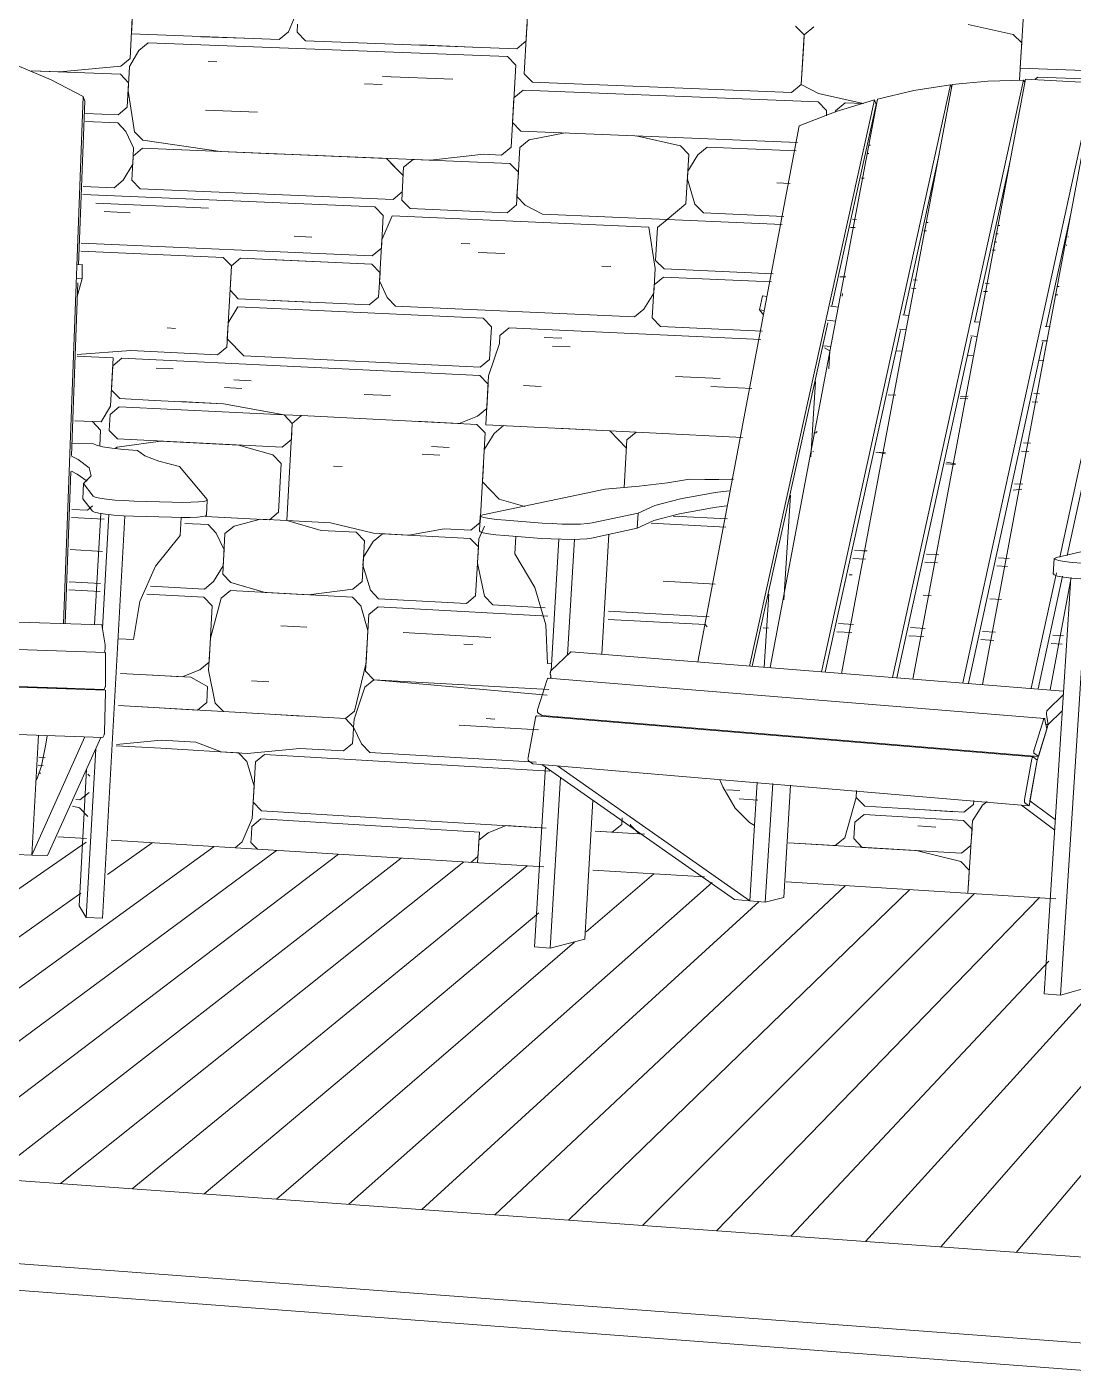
# Model space of a CAD drawing. Header units: inches. Extents: x 205 to 211, y -138 to -29.
# Drawn here: x 205.9825 to 206.0605, y -29.4632 to -29.3628 of the extents above; entities that cross this region are included whole.
import ezdxf

# ---------------------------------------------------------------- set-up
doc = ezdxf.new("R2010")
doc.units = ezdxf.units.IN
doc.header["$MEASUREMENT"] = 0
for name, color, linetype, lineweight in [('A-FLOR', 192, 'Continuous', 13), ('A-FLOR-PATT', 8, 'Continuous', 13), ('A-WALL-PATT', 111, 'Continuous', 13), ('I-FURN', 30, 'Continuous', 9), ('L-SITE-WALL', 31, 'Continuous', 13), ('S-FNDN', 32, 'Continuous', 13)]:
    doc.layers.add(name, color=color, linetype=linetype, lineweight=lineweight)

# ---------------------------------------------------------------- blocks, each defined once
blk = doc.blocks.new('FP_13-Looking North')
at = {"layer": 'A-WALL-PATT', "lineweight": 9}
for p, q in [((205.99054, -29.35791), (205.99024, -29.36336)), ((206.05686, -29.36031), (206.05651, -29.3659)), ((205.9903, -29.36215), (205.99014, -29.36518)), ((206.00271, -29.3614), (206.00195, -29.3632)), ((206.01978, -29.36204), (206.01971, -29.36326)), ((206.00127, -29.36378), (206.00195, -29.3632)), ((206.00264, -29.36262), (206.0026, -29.36322)), ((206.0026, -29.36322), (206.00322, -29.36386)), ((206.01971, -29.36326), (206.01953, -29.36632)), ((206.01968, -29.36387), (206.01971, -29.36326)), ((206.01971, -29.36326), (206.01975, -29.36265)), ((206.03977, -29.36278), (206.04041, -29.36342)), ((206.04112, -29.36283), (206.04041, -29.36342)), ((206.05263, -29.36264), (206.05599, -29.36339)), ((205.99024, -29.36336), (206.00127, -29.36378)), ((205.99149, -29.36402), (205.99081, -29.3646)), ((206.01828, -29.36505), (205.99149, -29.36402)), ((205.99541, -29.36356), (205.99866, -29.36368)), ((206.00322, -29.36386), (206.01898, -29.36446)), ((206.01173, -29.36418), (206.01568, -29.36434)), ((206.01968, -29.36387), (206.01898, -29.36446)), ((206.04041, -29.36342), (206.04018, -29.36713)), ((206.04018, -29.36713), (206.04037, -29.36404)), ((206.04041, -29.36342), (206.04037, -29.36404)), ((206.05599, -29.36339), (206.05663, -29.36403)), ((206.05659, -29.36466), (206.05663, -29.36403)), ((205.99014, -29.36518), (205.98946, -29.36576)), ((205.99081, -29.3646), (205.9901, -29.36578)), ((206.01828, -29.36505), (206.01891, -29.36569)), ((206.05659, -29.36466), (206.05645, -29.3668)), ((205.98277, -29.3661), (205.98491, -29.36618)), ((205.98942, -29.36636), (205.98277, -29.3661)), ((205.98491, -29.36618), (205.98946, -29.36576)), ((205.98942, -29.36636), (205.99003, -29.36699)), ((205.9901, -29.36578), (205.99, -29.3676)), ((205.99596, -29.3654), (205.99661, -29.36543)), ((206.01891, -29.36569), (206.01855, -29.3718)), ((206.01953, -29.36632), (206.02016, -29.36696)), ((206.05651, -29.3659), (206.06812, -29.36634)), ((205.98993, -29.36881), (205.99003, -29.36699)), ((206.00762, -29.36708), (206.00893, -29.36713)), ((206.00897, -29.36652), (206.01422, -29.36673)), ((206.02016, -29.36696), (206.03947, -29.36772)), ((206.03947, -29.36772), (206.04018, -29.36713)), ((206.04018, -29.36713), (206.04148, -29.3678)), ((206.05783, -29.36657), (206.05763, -29.36674)), ((206.084, -29.36758), (206.05783, -29.36657)), ((205.99, -29.3676), (205.99048, -29.37065)), ((206.01876, -29.36813), (206.01865, -29.36997)), ((206.01946, -29.36755), (206.01876, -29.36813)), ((206.01946, -29.36755), (206.04145, -29.36841)), ((206.04148, -29.3678), (206.04481, -29.36855)), ((205.98683, -29.36929), (205.98925, -29.36939)), ((205.98993, -29.36881), (205.98925, -29.36939)), ((205.99576, -29.36904), (205.99965, -29.3692)), ((206.04145, -29.36841), (206.04208, -29.36906)), ((206.04208, -29.36906), (206.04206, -29.36946)), ((206.04275, -29.36909), (206.04346, -29.36849)), ((206.04275, -29.36909), (206.04275, -29.36919)), ((206.04346, -29.36849), (206.04482, -29.36855)), ((205.98922, -29.36999), (205.98681, -29.36989)), ((205.98922, -29.36999), (205.98983, -29.37062)), ((206.01865, -29.36997), (206.01928, -29.37061)), ((205.99041, -29.37186), (205.98983, -29.37062)), ((205.99048, -29.37065), (205.99109, -29.37128)), ((205.99109, -29.37128), (205.99688, -29.37213)), ((206.01921, -29.37183), (206.0199, -29.37124)), ((206.03992, -29.37144), (206.01928, -29.37061)), ((206.0199, -29.37124), (206.02258, -29.37074)), ((206.02789, -29.37096), (206.03118, -29.37171)), ((205.99034, -29.37307), (205.99041, -29.37186)), ((205.99038, -29.37246), (205.99106, -29.37188)), ((205.99106, -29.37188), (206.00927, -29.37264)), ((205.99688, -29.37213), (206.01255, -29.37278)), ((205.99688, -29.37213), (206.00143, -29.37231)), ((206.01255, -29.37278), (206.01653, -29.37233)), ((206.01653, -29.37233), (206.01785, -29.37239)), ((206.01785, -29.37239), (206.01855, -29.3718)), ((206.01921, -29.37183), (206.01895, -29.37611)), ((206.03118, -29.37171), (206.03181, -29.37235)), ((206.03159, -29.37603), (206.03181, -29.37235)), ((206.03248, -29.37237), (206.03174, -29.37358)), ((206.03248, -29.37237), (206.03318, -29.37179)), ((206.03318, -29.37179), (206.0398, -29.37206)), ((206.04508, -29.37227), (206.04522, -29.37228)), ((206.04521, -29.37166), (206.04534, -29.37166)), ((205.98963, -29.37425), (205.99034, -29.37307)), ((205.99028, -29.37427), (205.99038, -29.37246)), ((206.00927, -29.37264), (206.01051, -29.37391)), ((206.00927, -29.37264), (206.00989, -29.37328)), ((206.0104, -29.37574), (206.01054, -29.3733)), ((206.01054, -29.3733), (206.01124, -29.37272)), ((206.01124, -29.37272), (206.01847, -29.37302)), ((206.01847, -29.37302), (206.0191, -29.37366)), ((205.98963, -29.37425), (205.98895, -29.37482)), ((205.99028, -29.37427), (205.99089, -29.37491)), ((206.0191, -29.37366), (206.01899, -29.37549)), ((206.03174, -29.37358), (206.0317, -29.37419)), ((206.0317, -29.37419), (206.03226, -29.37606)), ((206.04468, -29.37411), (206.04488, -29.37412)), ((205.98662, -29.37533), (206.0084, -29.37626)), ((205.98664, -29.37472), (205.98895, -29.37482)), ((205.99089, -29.37491), (206.00975, -29.37571)), ((206.00975, -29.37571), (206.01044, -29.37513)), ((206.03838, -29.37447), (206.03935, -29.37451)), ((205.9876, -29.37597), (205.99599, -29.37634)), ((206.0084, -29.37626), (206.00902, -29.3769)), ((206.0104, -29.37574), (206.01102, -29.37638)), ((206.01102, -29.37638), (206.01826, -29.37669)), ((206.01895, -29.37611), (206.01826, -29.37669)), ((206.01899, -29.37549), (206.01961, -29.37613)), ((206.01961, -29.37613), (206.0209, -29.3768)), ((206.03159, -29.37603), (206.03018, -29.3772)), ((206.03226, -29.37606), (206.03289, -29.3767)), ((205.98821, -29.3766), (205.99014, -29.37669)), ((206.00902, -29.3769), (206.00888, -29.37933)), ((206.00968, -29.37693), (206.00892, -29.37872)), ((206.00968, -29.37693), (206.02882, -29.37776)), ((206.0209, -29.3768), (206.03018, -29.3772)), ((206.02948, -29.37779), (206.03018, -29.3772)), ((206.03018, -29.3772), (206.03877, -29.37757)), ((206.03289, -29.3767), (206.03889, -29.37696)), ((206.04401, -29.37718), (206.04431, -29.37719)), ((206.04948, -29.37741), (206.04964, -29.37742)), ((206.02882, -29.37776), (206.0293, -29.38085)), ((206.02948, -29.37779), (206.02933, -29.38024)), ((206.04387, -29.37779), (206.0442, -29.3778)), ((206.04934, -29.37803), (206.04953, -29.37803)), ((206.0547, -29.37826), (206.05488, -29.37826)), ((206.05484, -29.37764), (206.05499, -29.37765)), ((206.00819, -29.37991), (205.98649, -29.37895)), ((206.00239, -29.37844), (206.00369, -29.3785)), ((206.00888, -29.37933), (206.00819, -29.37991)), ((206.00892, -29.37872), (206.00874, -29.38176)), ((206.01482, -29.37898), (206.01548, -29.37901)), ((206.05457, -29.37887), (206.05476, -29.37888)), ((206.05993, -29.3791), (206.06, -29.37911)), ((206.06006, -29.37849), (206.06011, -29.37849)), ((205.98647, -29.37955), (205.99709, -29.38002)), ((205.99709, -29.38002), (205.9977, -29.38066)), ((205.9977, -29.38066), (205.99838, -29.38008)), ((205.99838, -29.38008), (206.00816, -29.38052)), ((206.00098, -29.3802), (206.00489, -29.38037)), ((206.0161, -29.37965), (206.01808, -29.37974)), ((206.02933, -29.38024), (206.02996, -29.38088)), ((206.05444, -29.37949), (206.05465, -29.37949)), ((205.9977, -29.38066), (205.99736, -29.38671)), ((205.9976, -29.38247), (205.9977, -29.38066)), ((206.00816, -29.38052), (206.00878, -29.38116)), ((206.00878, -29.38116), (206.00867, -29.38298)), ((206.02531, -29.38067), (206.02598, -29.3807)), ((206.0293, -29.38085), (206.02919, -29.38269)), ((206.02996, -29.38088), (206.03809, -29.38124)), ((206.00874, -29.38176), (206.00932, -29.38301)), ((206.02922, -29.38207), (206.02907, -29.38452)), ((206.02922, -29.38207), (206.02992, -29.38149)), ((206.03798, -29.38185), (206.02992, -29.38149)), ((206.04307, -29.38146), (206.04351, -29.38148)), ((206.04841, -29.38232), (206.04873, -29.38233)), ((206.04884, -29.38172), (206.04854, -29.3817)), ((206.05419, -29.38196), (206.05391, -29.38194)), ((206.05943, -29.38219), (206.05926, -29.38218)), ((205.99821, -29.38311), (205.9976, -29.38247)), ((206.00798, -29.38356), (205.99821, -29.38311)), ((206.00081, -29.38323), (206.00406, -29.38338)), ((206.00867, -29.38298), (206.00798, -29.38356)), ((206.00932, -29.38301), (206.00994, -29.38365)), ((206.02919, -29.38269), (206.02845, -29.38388)), ((206.04326, -29.38271), (206.04325, -29.38291)), ((206.05377, -29.38256), (206.05408, -29.38257)), ((206.05913, -29.3828), (206.05932, -29.38281)), ((205.99746, -29.38489), (205.99818, -29.38371)), ((205.99818, -29.38371), (206.01647, -29.38456)), ((206.00994, -29.38365), (206.02775, -29.38446)), ((206.02845, -29.38388), (206.02775, -29.38446)), ((205.9929, -29.38528), (205.99354, -29.38531)), ((205.99739, -29.3861), (205.99746, -29.38489)), ((206.01647, -29.38456), (206.0171, -29.3852)), ((206.0171, -29.3852), (206.01695, -29.38763)), ((206.01841, -29.38526), (206.01772, -29.38584)), ((206.03718, -29.38613), (206.01841, -29.38526)), ((206.0297, -29.38517), (206.02907, -29.38452)), ((206.03729, -29.38552), (206.0297, -29.38517)), ((205.99862, -29.38737), (205.99739, -29.3861)), ((206.01688, -29.38885), (206.01768, -29.38644)), ((206.01768, -29.38644), (206.01772, -29.38584)), ((206.02102, -29.38599), (206.02234, -29.38605)), ((205.98889, -29.38751), (205.98619, -29.38738)), ((205.99021, -29.38697), (205.9862, -29.38725)), ((205.99021, -29.38697), (205.99667, -29.38728)), ((205.99736, -29.38671), (205.99667, -29.38728)), ((206.01626, -29.38821), (205.99862, -29.38737)), ((206.02164, -29.38663), (206.02296, -29.38669)), ((206.04191, -29.38677), (206.04232, -29.38698)), ((206.04224, -29.38834), (206.04232, -29.38698)), ((205.98869, -29.39112), (205.98889, -29.38751)), ((205.98876, -29.38992), (205.98886, -29.38811)), ((205.98886, -29.38811), (205.98954, -29.38754)), ((205.98954, -29.38754), (206.01622, -29.38882)), ((205.99208, -29.38827), (205.99337, -29.38833)), ((206.01695, -29.38763), (206.01626, -29.38821)), ((205.99787, -29.38915), (205.99917, -29.38922)), ((206.01622, -29.38882), (206.01684, -29.38946)), ((206.01666, -29.3925), (206.01688, -29.38885)), ((206.03081, -29.3889), (206.03414, -29.38906)), ((205.98876, -29.38992), (205.98937, -29.39055)), ((205.99719, -29.38973), (205.99848, -29.38979)), ((206.00759, -29.39023), (206.00956, -29.39032)), ((206.01674, -29.39128), (206.01684, -29.38946)), ((206.01948, -29.38958), (206.0208, -29.38965)), ((206.03344, -29.38964), (206.0365, -29.38979)), ((206.04725, -29.3903), (206.04668, -29.39027)), ((206.04725, -29.3903), (206.04668, -29.39027)), ((206.05264, -29.39036), (206.05207, -29.39039)), ((206.05754, -29.39017), (206.05795, -29.39019)), ((205.98798, -29.39229), (205.98869, -29.39112)), ((205.98866, -29.39173), (205.98933, -29.39116)), ((206.00163, -29.39176), (205.98933, -29.39116)), ((205.98937, -29.39055), (205.99195, -29.39068)), ((205.99712, -29.39093), (205.99195, -29.39068)), ((205.99388, -29.39077), (205.99712, -29.39093)), ((205.99712, -29.39093), (206.00163, -29.39176)), ((206.01674, -29.39128), (206.01604, -29.39186)), ((206.0526, -29.39056), (206.05204, -29.39053)), ((206.05741, -29.39078), (206.05784, -29.39081)), ((205.98602, -29.3922), (205.98734, -29.39226)), ((205.98605, -29.3922), (205.98798, -29.39229)), ((205.98734, -29.39226), (205.98795, -29.3929)), ((205.98866, -29.39173), (205.98859, -29.39293)), ((206.00163, -29.39176), (206.00293, -29.39182)), ((206.00163, -29.39176), (206.00224, -29.3924)), ((206.00224, -29.3924), (206.00183, -29.39965)), ((206.00217, -29.39361), (206.00224, -29.3924)), ((206.00224, -29.3924), (206.00293, -29.39182)), ((206.01601, -29.39247), (206.00293, -29.39182)), ((206.01141, -29.39224), (206.01469, -29.3924)), ((206.01469, -29.3924), (206.01604, -29.39186)), ((206.01601, -29.39247), (206.01663, -29.39311)), ((205.98795, -29.3929), (205.98788, -29.39406)), ((205.98859, -29.39293), (205.9892, -29.39356)), ((206.01663, -29.39311), (206.01624, -29.39979)), ((206.01729, -29.39314), (206.01656, -29.39432)), ((206.02591, -29.39295), (206.01666, -29.3925)), ((206.01729, -29.39314), (206.01798, -29.39256)), ((206.02194, -29.39276), (206.03581, -29.39344)), ((206.02716, -29.39424), (206.02591, -29.39295)), ((206.02719, -29.39363), (206.02789, -29.39305)), ((206.04113, -29.39312), (206.04127, -29.39309)), ((206.04127, -29.39309), (206.04137, -29.39301)), ((205.98906, -29.39425), (205.98917, -29.39416)), ((205.98917, -29.39416), (205.99242, -29.39372)), ((205.9892, -29.39356), (206.00149, -29.39418)), ((205.99242, -29.39372), (205.99824, -29.39401)), ((205.99824, -29.39401), (206.0008, -29.39475)), ((206.00217, -29.39361), (206.00149, -29.39418)), ((206.01262, -29.39413), (206.01393, -29.39419)), ((206.02719, -29.39363), (206.02698, -29.39717)), ((206.05716, -29.39449), (206.05662, -29.39446)), ((206.05675, -29.39385), (206.05727, -29.39388)), ((206.0008, -29.39475), (206.00142, -29.39539)), ((206.00121, -29.39901), (206.00142, -29.39539)), ((206.01193, -29.3947), (206.01324, -29.39477)), ((206.04109, -29.39449), (206.04104, -29.3945)), ((206.04646, -29.39458), (206.04575, -29.39455)), ((206.04589, -29.39455), (206.04644, -29.39467)), ((206.05098, -29.39542), (206.05169, -29.39546)), ((206.05101, -29.39528), (206.0517, -29.39542)), ((206.00532, -29.39558), (206.00597, -29.39562)), ((206.01649, -29.39554), (206.01641, -29.39675)), ((206.01641, -29.39675), (206.01704, -29.39739)), ((206.01704, -29.39739), (206.01766, -29.39804)), ((206.05599, -29.39738), (206.05664, -29.3973)), ((206.05609, -29.39691), (206.0567, -29.39694)), ((206.01959, -29.39859), (206.01766, -29.39804)), ((205.98577, -29.39941), (205.98822, -29.39954)), ((205.98579, -29.39881), (205.98697, -29.39887)), ((205.98697, -29.39887), (205.98579, -29.39881)), ((205.98735, -29.39855), (205.98697, -29.39887)), ((205.99576, -29.39933), (206.00053, -29.39958)), ((206.00053, -29.39958), (206.00121, -29.39901)), ((206.03468, -29.39952), (206.03064, -29.39931)), ((205.99423, -29.39985), (205.99596, -29.39994)), ((205.99596, -29.39994), (205.99657, -29.40058)), ((205.99722, -29.40061), (205.9979, -29.40005)), ((205.99988, -29.39954), (205.9979, -29.40005)), ((206.00183, -29.39965), (205.99988, -29.39954)), ((205.99988, -29.39954), (206.00053, -29.39958)), ((206.00439, -29.40039), (206.00183, -29.39965)), ((206.00183, -29.39965), (206.00508, -29.39982)), ((206.007, -29.40052), (206.00439, -29.40039)), ((206.00508, -29.39982), (206.0083, -29.40059)), ((206.01092, -29.40073), (206.01357, -29.40026)), ((206.01357, -29.40026), (206.01554, -29.40036)), ((206.01554, -29.40036), (206.01624, -29.39979)), ((206.01657, -29.40006), (206.01616, -29.401)), ((206.02901, -29.39984), (206.03457, -29.40013)), ((205.99657, -29.40058), (205.99715, -29.40182)), ((205.99722, -29.40061), (205.99705, -29.40363)), ((206.007, -29.40052), (206.00762, -29.40116)), ((206.00744, -29.40419), (206.00762, -29.40116)), ((206.00827, -29.4012), (206.00755, -29.40237)), ((206.00827, -29.4012), (206.00896, -29.40063)), ((206.0083, -29.40059), (206.01092, -29.40073)), ((206.01551, -29.40097), (206.00896, -29.40063)), ((206.01551, -29.40097), (206.01613, -29.40161)), ((206.01616, -29.401), (206.01606, -29.40282)), ((205.98568, -29.40181), (205.98809, -29.40194)), ((205.99715, -29.40182), (205.99708, -29.40302)), ((206.00755, -29.40237), (206.00751, -29.40298)), ((206.01591, -29.40525), (206.01613, -29.40161)), ((206.04403, -29.40247), (206.04499, -29.40252)), ((206.04416, -29.40186), (206.0451, -29.40191)), ((206.0451, -29.40191), (206.04476, -29.40189)), ((206.04953, -29.40214), (206.05045, -29.40219)), ((206.05045, -29.40219), (206.04953, -29.40214)), ((206.0549, -29.40242), (206.05568, -29.40246)), ((205.99708, -29.40302), (205.99637, -29.40419)), ((206.00751, -29.40298), (206.00806, -29.40483)), ((206.01606, -29.40282), (206.01657, -29.40529)), ((206.0494, -29.40275), (206.05034, -29.4028)), ((206.05477, -29.40303), (206.05557, -29.40307)), ((205.9856, -29.40421), (205.98795, -29.40434)), ((205.99637, -29.40419), (205.99569, -29.40476)), ((205.99705, -29.40363), (205.99766, -29.40426)), ((205.99766, -29.40426), (206.00022, -29.40501)), ((206.00675, -29.40475), (206.00744, -29.40419)), ((206.02989, -29.40417), (206.03377, -29.40438)), ((206.04376, -29.40368), (206.04398, -29.40369)), ((205.98559, -29.40481), (205.98792, -29.40494)), ((205.9914, -29.40513), (205.99565, -29.40536)), ((205.99167, -29.40454), (205.99569, -29.40476)), ((205.99565, -29.40536), (205.99626, -29.406)), ((205.99694, -29.40543), (205.99613, -29.4084)), ((205.99694, -29.40543), (205.99763, -29.40486)), ((206.00672, -29.40536), (205.99763, -29.40486)), ((206.00022, -29.40501), (206.00346, -29.40518)), ((206.00346, -29.40518), (206.00675, -29.40475)), ((206.00672, -29.40536), (206.00734, -29.406)), ((206.00806, -29.40483), (206.00868, -29.40547)), ((206.00868, -29.40547), (206.01522, -29.40582)), ((206.01522, -29.40582), (206.01591, -29.40525)), ((206.01719, -29.40593), (206.01657, -29.40529)), ((206.04928, -29.40521), (206.04988, -29.40524)), ((206.05424, -29.40547), (206.05512, -29.40552)), ((205.99626, -29.406), (205.99603, -29.41021)), ((206.00734, -29.406), (206.00788, -29.40785)), ((206.00795, -29.40664), (206.00864, -29.40607)), ((206.00864, -29.40607), (206.02129, -29.40676)), ((206.01719, -29.40593), (206.0211, -29.40614)), ((206.02582, -29.4064), (206.03332, -29.40681)), ((206.00138, -29.40749), (206.00333, -29.40759)), ((206.00771, -29.41087), (206.00795, -29.40664)), ((206.02578, -29.40701), (206.03302, -29.4074)), ((206.03302, -29.4074), (206.03318, -29.40756)), ((206.04297, -29.40733), (206.04408, -29.40739)), ((205.99613, -29.4084), (205.99599, -29.41081)), ((206.00788, -29.40785), (206.00774, -29.41026)), ((206.0105, -29.40799), (206.01705, -29.40835)), ((206.03735, -29.40764), (206.03775, -29.40766)), ((206.04284, -29.40794), (206.04397, -29.408)), ((206.04821, -29.40823), (206.04932, -29.40829)), ((206.04834, -29.40762), (206.04943, -29.40768)), ((206.05358, -29.40852), (206.05455, -29.40858)), ((206.05371, -29.40791), (206.05467, -29.40797)), ((206.05895, -29.4082), (206.05975, -29.40824)), ((206.01504, -29.40885), (206.0157, -29.40889)), ((206.05882, -29.40881), (206.05964, -29.40885)), ((205.99603, -29.41021), (205.99535, -29.41077)), ((206.00774, -29.41026), (206.00688, -29.41385)), ((205.98942, -29.41104), (205.99467, -29.41133)), ((205.99144, -29.41115), (205.99402, -29.4113)), ((205.99402, -29.4113), (205.99535, -29.41077)), ((205.99467, -29.41133), (205.99592, -29.41201)), ((205.99599, -29.41081), (205.9965, -29.41325)), ((206.00764, -29.41207), (206.00833, -29.41151)), ((206.00833, -29.41151), (206.00771, -29.41087)), ((206.00833, -29.41151), (206.02137, -29.41225)), ((206.02124, -29.41267), (206.00833, -29.41151)), ((205.99592, -29.41201), (205.99586, -29.41321)), ((205.99919, -29.41159), (206.00049, -29.41167)), ((206.00764, -29.41207), (206.00685, -29.41445)), ((206.0062, -29.41441), (205.98929, -29.41343)), ((205.99518, -29.41377), (205.99067, -29.41351)), ((205.99586, -29.41321), (205.99518, -29.41377)), ((205.9965, -29.41325), (205.99711, -29.41389)), ((205.99195, -29.41359), (205.99389, -29.4137)), ((205.99711, -29.41389), (206.0062, -29.41441)), ((206.001, -29.41411), (206.00294, -29.41422)), ((206.0062, -29.41441), (206.00688, -29.41385)), ((206.00681, -29.41505), (206.0062, -29.41441)), ((206.00685, -29.41445), (206.00681, -29.41505)), ((206.01669, -29.41441), (206.01735, -29.41445)), ((206.00678, -29.41565), (206.00681, -29.41505)), ((206.00681, -29.41505), (206.00739, -29.4163)), ((206.01469, -29.4149), (206.02059, -29.41524)), ((205.98912, -29.41643), (205.99243, -29.41662)), ((205.98913, -29.41634), (205.99246, -29.41602)), ((205.99246, -29.41602), (205.99504, -29.41617)), ((205.99504, -29.41617), (205.99694, -29.41689)), ((206.00674, -29.41626), (206.00606, -29.41682)), ((206.00678, -29.41565), (206.00674, -29.41626)), ((206.00739, -29.4163), (206.00801, -29.41694)), ((205.98333, -29.41728), (205.98381, -29.41731)), ((205.98333, -29.41728), (205.98381, -29.41731)), ((205.99888, -29.417), (205.99243, -29.41662)), ((205.99694, -29.41689), (205.99824, -29.41696)), ((205.99824, -29.41696), (205.99885, -29.4176)), ((206.00281, -29.41663), (205.99888, -29.417)), ((205.9995, -29.41764), (206.00018, -29.41708)), ((206.00018, -29.41708), (206.02143, -29.41833)), ((206.00606, -29.41682), (206.00281, -29.41663)), ((206.00801, -29.41694), (206.02042, -29.41767)), ((205.9833, -29.41788), (205.98367, -29.4179)), ((205.98331, -29.41848), (205.98348, -29.41849)), ((205.987, -29.41855), (205.98715, -29.41871)), ((205.99885, -29.4176), (205.99939, -29.41944)), ((205.9995, -29.41764), (205.99932, -29.42065)), ((205.99939, -29.41944), (205.99926, -29.42185)), ((205.9861, -29.42044), (205.98641, -29.42046)), ((205.98709, -29.41991), (205.98641, -29.42046)), ((206.03464, -29.41973), (206.03561, -29.41978)), ((206.03557, -29.42039), (206.03696, -29.42048)), ((206.04343, -29.42331), (206.04429, -29.4203)), ((206.04429, -29.4203), (206.04432, -29.41977)), ((206.04432, -29.41977), (206.04429, -29.4203)), ((206.04429, -29.4203), (206.04492, -29.42095)), ((206.05303, -29.42082), (206.05305, -29.42051)), ((205.98586, -29.42093), (205.98638, -29.42106)), ((205.98638, -29.42106), (205.98699, -29.4217)), ((205.99932, -29.42065), (205.99994, -29.42128)), ((205.99994, -29.42128), (206.02118, -29.42257)), ((206.04418, -29.42213), (206.04488, -29.42156)), ((206.04488, -29.42156), (206.05228, -29.422)), ((206.04492, -29.42095), (206.05232, -29.42139)), ((206.04828, -29.42115), (206.05164, -29.42135)), ((206.05232, -29.42139), (206.05303, -29.42082)), ((206.05371, -29.42086), (206.05295, -29.42204)), ((206.05371, -29.42086), (206.05404, -29.42059)), ((205.99926, -29.42185), (205.99851, -29.42361)), ((205.99919, -29.42305), (205.99922, -29.42245)), ((205.99922, -29.42245), (205.9999, -29.42189)), ((205.9999, -29.42189), (206.01619, -29.42288)), ((206.01685, -29.42292), (206.01819, -29.42239)), ((206.01819, -29.42239), (206.02118, -29.42257)), ((206.0268, -29.42231), (206.0261, -29.42287)), ((206.0268, -29.42231), (206.02683, -29.42182)), ((206.02745, -29.42227), (206.02746, -29.42235)), ((206.02746, -29.42235), (206.02808, -29.42299)), ((206.04418, -29.42213), (206.0441, -29.42335)), ((206.04887, -29.42241), (206.05022, -29.4225)), ((206.05228, -29.422), (206.05292, -29.42266)), ((206.05295, -29.42204), (206.05261, -29.42743)), ((205.99919, -29.42305), (205.99915, -29.42365)), ((206.01619, -29.42288), (206.01612, -29.42409)), ((206.01612, -29.42409), (206.01615, -29.42348)), ((206.01615, -29.42348), (206.01685, -29.42292)), ((206.02483, -29.4228), (206.02851, -29.42302)), ((206.02483, -29.4228), (206.0261, -29.42287)), ((206.02808, -29.42299), (206.02851, -29.42302)), ((206.04343, -29.42331), (206.04272, -29.42388)), ((206.0441, -29.42335), (206.04473, -29.42401)), ((206.05284, -29.42388), (206.05292, -29.42266)), ((205.99797, -29.42405), (205.99851, -29.42361)), ((205.99915, -29.42365), (205.99964, -29.42415)), ((206.01612, -29.42409), (206.01605, -29.42517)), ((206.01608, -29.42469), (206.01612, -29.42409)), ((206.03924, -29.42367), (206.04876, -29.42425)), ((206.03924, -29.42367), (206.04272, -29.42388)), ((206.04473, -29.42401), (206.05213, -29.42445)), ((206.04876, -29.42425), (206.05209, -29.42507)), ((206.05284, -29.42388), (206.05213, -29.42445)), ((206.01608, -29.42469), (206.01554, -29.42514)), ((206.05209, -29.42507), (206.05272, -29.42572)), ((206.05268, -29.42633), (206.05261, -29.42743)), ((206.05268, -29.42633), (206.05272, -29.42572))]:
    blk.add_line(p, q, dxfattribs=at)
blk = doc.blocks.new('FP_20-Looking North')
at = {"layer": 'A-FLOR-PATT', "lineweight": 9}
for p, q in [((205.95336, -29.44681), (205.98687, -29.42362)), ((205.9638, -29.44756), (205.99642, -29.42395)), ((205.96906, -29.44794), (206.00105, -29.42424)), ((205.97434, -29.44832), (206.00569, -29.42453)), ((205.98847, -29.42603), (205.9918, -29.42367)), ((205.97963, -29.4487), (206.01036, -29.42482)), ((205.98495, -29.44908), (206.01504, -29.4251)), ((205.9903, -29.44947), (206.01974, -29.4254)), ((206.02415, -29.43032), (206.02919, -29.42598)), ((205.95857, -29.44718), (205.98648, -29.42743)), ((206.00646, -29.45063), (206.03354, -29.42663)), ((206.01735, -29.45142), (206.04349, -29.42686)), ((206.02283, -29.45181), (206.04829, -29.42716)), ((206.02834, -29.45221), (206.05311, -29.42746)), ((206.0119, -29.45102), (206.03706, -29.42806)), ((206.03386, -29.4526), (206.05795, -29.42776)), ((205.99566, -29.44985), (206.02063, -29.42889)), ((206.04499, -29.45341), (206.06738, -29.42869)), ((206.00105, -29.45024), (206.02329, -29.43107)), ((206.05059, -29.45381), (206.07048, -29.43105)), ((206.03941, -29.453), (206.05864, -29.4325)), ((206.05621, -29.45421), (206.07168, -29.43586))]:
    blk.add_line(p, q, dxfattribs=at)

msp = doc.modelspace()

# ---------------------------------------------------------------- linework, layer by layer
at = {"layer": 'A-FLOR'}
for p, q in [((205.98689, -29.42336), (205.98477, -29.42323)), ((206.021, -29.42547), (205.98873, -29.42348)), ((206.03298, -29.42621), (206.02466, -29.4257)), ((206.05918, -29.42784), (206.03906, -29.42659)), ((205.75872, -29.43279), (206.06654, -29.45496))]:
    msp.add_line(p, q, dxfattribs=at)
at = {"layer": 'I-FURN'}
for p, q in [((206.0417, -29.41092), (206.05132, -29.36714)), ((206.05144, -29.36713), (206.04319, -29.41104)), ((206.04699, -29.41134), (206.05675, -29.3668)), ((206.0569, -29.36672), (206.04851, -29.41146)), ((206.05141, -29.36729), (206.05132, -29.36714)), ((206.05224, -29.41175), (206.062, -29.367)), ((206.0621, -29.36709), (206.05371, -29.41187)), ((206.05686, -29.36695), (206.05675, -29.3668)), ((206.062, -29.367), (206.0569, -29.36672)), ((205.98518, -29.40732), (205.98665, -29.36803)), ((205.98677, -29.36836), (205.98631, -29.38057)), ((205.98677, -29.36836), (205.98665, -29.36803)), ((206.03633, -29.41049), (206.04565, -29.36828)), ((206.04587, -29.36822), (206.03788, -29.41061)), ((206.04577, -29.36862), (206.04565, -29.36828)), ((206.05946, -29.40237), (206.06693, -29.36799)), ((206.04577, -29.36862), (206.04246, -29.38364)), ((206.04003, -29.37022), (206.03248, -29.41018)), ((206.05047, -29.37233), (206.04784, -29.3843)), ((206.05576, -29.37283), (206.05314, -29.3848)), ((206.06029, -29.37677), (206.05846, -29.38516)), ((205.98619, -29.38058), (205.98658, -29.38055)), ((205.98657, -29.38158), (205.98658, -29.38055)), ((205.98626, -29.38191), (205.98578, -29.39479)), ((205.98657, -29.38158), (205.98615, -29.38161)), ((205.98625, -29.38275), (205.98657, -29.38158)), ((206.03731, -29.38289), (206.03707, -29.38393)), ((206.03731, -29.38289), (206.03763, -29.38294)), ((206.03707, -29.38393), (206.03738, -29.38431)), ((206.03743, -29.38399), (206.03707, -29.38393)), ((206.04236, -29.38365), (206.04296, -29.38373)), ((206.04777, -29.38431), (206.04822, -29.38436)), ((206.04218, -29.38489), (206.03652, -29.4105)), ((206.04276, -29.38478), (206.04212, -29.38469)), ((206.04802, -29.38541), (206.04752, -29.38536)), ((206.05309, -29.38482), (206.05352, -29.38485)), ((206.05838, -29.38518), (206.05874, -29.3852)), ((206.04758, -29.38548), (206.04198, -29.41094)), ((206.05288, -29.38597), (206.04731, -29.41136)), ((206.0582, -29.38634), (206.05266, -29.41178)), ((206.05333, -29.38591), (206.05282, -29.38587)), ((206.05854, -29.38625), (206.05812, -29.38623)), ((206.04183, -29.38662), (206.04243, -29.38666)), ((206.04727, -29.38698), (206.04774, -29.38701)), ((206.05261, -29.38734), (206.05306, -29.38737)), ((206.06342, -29.38654), (206.06001, -29.40225)), ((206.05794, -29.38769), (206.05827, -29.38771)), ((206.0409, -29.39489), (206.04125, -29.38928)), ((205.98742, -29.39393), (205.98586, -29.39388)), ((205.98574, -29.39599), (205.98531, -29.40732)), ((205.9959, -29.39808), (205.99382, -29.39561)), ((205.98667, -29.39689), (205.98661, -29.39801)), ((205.98667, -29.39689), (205.9874, -29.39783)), ((206.02557, -29.39729), (206.01645, -29.39921)), ((205.98734, -29.39895), (205.98661, -29.39801)), ((205.99045, -29.39819), (205.99329, -29.39827)), ((205.9959, -29.39811), (205.99584, -29.39923)), ((206.0389, -29.40555), (206.03938, -29.39774)), ((205.98797, -29.39911), (205.9875, -29.4074)), ((205.98856, -29.39919), (205.98808, -29.40766)), ((205.98976, -29.39931), (205.98809, -29.42928)), ((205.99323, -29.3994), (205.99039, -29.39931)), ((205.99388, -29.40075), (205.99396, -29.39941)), ((206.01619, -29.40043), (206.01625, -29.39929)), ((206.02461, -29.39982), (206.02803, -29.39908)), ((206.02796, -29.40022), (206.02803, -29.39908)), ((206.01815, -29.39962), (206.02087, -29.39983)), ((206.02796, -29.40022), (206.02454, -29.40096)), ((206.02081, -29.40097), (206.01808, -29.40076)), ((206.0189, -29.40082), (206.01883, -29.40213)), ((206.02153, -29.41085), (206.02212, -29.40103)), ((206.02277, -29.40966), (206.02329, -29.40104)), ((206.02531, -29.40961), (206.02585, -29.40068)), ((206.05898, -29.40364), (206.05905, -29.40247)), ((206.06252, -29.40163), (206.05923, -29.40239)), ((206.05734, -29.41215), (206.05921, -29.40354)), ((206.05967, -29.40379), (206.05785, -29.41219)), ((206.06028, -29.40392), (206.0583, -29.43493)), ((206.06032, -29.40389), (206.05876, -29.41227)), ((206.0615, -29.40403), (206.05951, -29.43504)), ((206.03743, -29.41057), (206.03777, -29.40514)), ((205.95085, -29.40621), (205.98804, -29.40742)), ((205.98805, -29.40743), (205.98829, -29.4089)), ((205.95095, -29.40824), (205.9883, -29.40947)), ((205.98927, -29.40846), (205.99041, -29.4085)), ((205.98828, -29.40919), (205.98825, -29.40948)), ((206.02154, -29.41083), (206.023, -29.40944)), ((206.02303, -29.40943), (206.05974, -29.41236)), ((205.98831, -29.40956), (205.98832, -29.41176)), ((206.02126, -29.41029), (206.02158, -29.41032)), ((205.98821, -29.41223), (205.95086, -29.41097)), ((205.95092, -29.41104), (205.9883, -29.41229)), ((205.98546, -29.41215), (205.95215, -29.41103)), ((206.02054, -29.41368), (206.02125, -29.41149)), ((206.02132, -29.4114), (206.05832, -29.41439)), ((206.02154, -29.41141), (206.02148, -29.41113)), ((206.0215, -29.41142), (206.02151, -29.41118)), ((205.987, -29.41226), (205.98699, -29.41219)), ((205.9883, -29.41205), (205.98821, -29.41223)), ((205.98821, -29.41223), (205.98821, -29.4123)), ((205.98831, -29.41244), (205.98824, -29.41539)), ((206.05973, -29.41262), (206.05853, -29.41381)), ((205.98812, -29.41582), (205.95075, -29.41453)), ((206.01982, -29.41732), (206.02037, -29.41436)), ((206.02045, -29.41421), (206.05746, -29.41727)), ((206.02088, -29.41418), (206.02056, -29.41397)), ((206.02085, -29.41425), (206.02088, -29.41418)), ((206.05787, -29.41723), (206.02088, -29.41418)), ((206.02205, -29.41427), (206.02202, -29.41435)), ((206.05825, -29.41449), (206.05755, -29.41673)), ((206.0585, -29.41521), (206.05836, -29.41447)), ((206.05847, -29.41412), (206.05861, -29.41486)), ((206.05861, -29.41486), (206.05961, -29.41386)), ((206.05961, -29.41386), (206.05861, -29.41486)), ((206.05861, -29.41486), (206.05779, -29.41751)), ((206.05787, -29.41723), (206.0585, -29.41521)), ((206.05861, -29.41486), (206.05844, -29.41485)), ((206.05844, -29.41485), (206.05861, -29.41486)), ((205.98331, -29.41564), (205.98281, -29.42459)), ((205.98281, -29.42459), (205.98676, -29.41577)), ((205.98797, -29.41581), (205.98399, -29.42463)), ((205.98821, -29.41562), (205.98812, -29.41582)), ((205.98758, -29.41667), (205.98688, -29.42924)), ((206.02018, -29.41778), (206.01985, -29.41755)), ((206.05663, -29.41721), (206.05666, -29.41713)), ((206.05738, -29.41742), (206.05684, -29.42044)), ((206.05717, -29.42091), (206.05779, -29.41751)), ((206.05779, -29.41751), (206.05724, -29.42053)), ((206.05779, -29.41751), (206.05748, -29.41727)), ((206.05757, -29.41702), (206.05787, -29.41723)), ((205.9869, -29.41817), (205.98634, -29.42837)), ((206.05717, -29.42091), (206.02018, -29.41778)), ((206.0203, -29.43143), (206.02111, -29.41799)), ((206.03521, -29.4279), (206.02085, -29.41783)), ((206.02202, -29.41793), (206.03636, -29.42801)), ((206.02147, -29.43153), (206.02223, -29.4188)), ((206.03636, -29.42801), (206.0369, -29.41916)), ((206.03751, -29.42811), (206.03806, -29.41926)), ((206.03888, -29.42775), (206.03939, -29.41937)), ((206.02404, -29.43085), (206.02466, -29.4205)), ((206.05724, -29.42053), (206.05913, -29.42194)), ((206.0591, -29.42272), (206.0566, -29.42086)), ((206.05686, -29.42068), (206.05717, -29.42091)), ((205.98281, -29.42459), (205.98164, -29.42455)), ((205.98281, -29.42459), (205.98399, -29.42463)), ((205.98688, -29.42924), (205.98634, -29.42837)), ((206.03521, -29.4279), (206.03636, -29.42801)), ((206.03751, -29.42811), (206.03636, -29.42801)), ((206.03888, -29.42775), (206.03751, -29.42811)), ((205.98809, -29.42928), (205.98688, -29.42924)), ((206.02147, -29.43153), (206.0203, -29.43143)), ((206.02404, -29.43085), (206.02147, -29.43153)), ((206.06198, -29.43433), (206.05951, -29.43504)), ((206.05951, -29.43504), (206.0583, -29.43493))]:
    msp.add_line(p, q, dxfattribs=at)
for points in [[(205.98665, -29.36803, 0), (205.98425, -29.36677, 0), (205.98173, -29.36572, 0)], [(206.05132, -29.36714, 0), (206.04858, -29.36758, 0), (206.04587, -29.36822, 0)], [(206.05675, -29.3668, 0), (206.05409, -29.36687, 0), (206.05144, -29.36713, 0)], [(206.04565, -29.36828, 0), (206.0428, -29.36914, 0), (206.04003, -29.37022, 0)], [(205.9907, -29.39442, 0), (205.98968, -29.39434, 0), (205.98879, -29.39425, 0), (205.9881, -29.39414, 0), (205.98763, -29.39403, 0), (205.98742, -29.39393, 0)], [(205.99382, -29.39561, 0), (205.99229, -29.39521, 0), (205.99125, -29.39481, 0), (205.9907, -29.39442, 0)], [(205.98578, -29.39485, 0), (205.98627, -29.39509, 0), (205.9871, -29.39571, 0), (205.98724, -29.39631, 0), (205.98667, -29.39689, 0)], [(205.98695, -29.39671, 0), (205.98621, -29.39619, 0), (205.98577, -29.39597, 0)], [(206.03185, -29.39655, 0), (206.03021, -29.39684, 0), (206.0281, -29.39708, 0), (206.02557, -29.39729, 0)], [(206.02803, -29.39908, 0), (206.02926, -29.39852, 0), (206.03118, -29.39802, 0), (206.03376, -29.39756, 0), (206.03481, -29.39742, 0)], [(206.03513, -29.39656, 0), (206.03498, -29.39656, 0), (206.03405, -29.39659, 0), (206.03299, -29.39658, 0), (206.03185, -29.39655, 0)], [(205.9874, -29.39783, 0), (205.98755, -29.3979, 0), (205.98789, -29.39797, 0), (205.98838, -29.39804, 0), (205.989, -29.39811, 0), (205.98971, -29.39815, 0), (205.99045, -29.39819, 0)], [(205.99329, -29.39827, 0), (205.99402, -29.39829, 0), (205.99468, -29.39828, 0), (205.99524, -29.39825, 0), (205.99564, -29.39821, 0), (205.99587, -29.39815, 0), (205.9959, -29.39808, 0)], [(205.99039, -29.39931, 0), (205.98965, -29.39928, 0), (205.98894, -29.39923, 0), (205.98832, -29.39917, 0), (205.98782, -29.3991, 0), (205.98749, -29.39902, 0), (205.98734, -29.39895, 0)], [(205.99584, -29.39921, 0), (205.9958, -29.39928, 0), (205.99558, -29.39934, 0), (205.99517, -29.39938, 0), (205.99462, -29.39941, 0), (205.99396, -29.39941, 0), (205.99323, -29.3994, 0)], [(206.01645, -29.39921, 0), (206.01628, -29.39927, 0), (206.0163, -29.39934, 0), (206.01653, -29.39942, 0), (206.01693, -29.39949, 0), (206.01748, -29.39957, 0), (206.01815, -29.39962, 0)], [(206.03461, -29.39855, 0), (206.03369, -29.39868, 0), (206.03111, -29.39914, 0), (206.02919, -29.39965, 0), (206.02796, -29.40022, 0)], [(206.01808, -29.40076, 0), (206.01741, -29.4007, 0), (206.01686, -29.40063, 0), (206.01646, -29.40056, 0), (206.01624, -29.40048, 0), (206.01621, -29.40041, 0)], [(206.02087, -29.39983, 0), (206.02161, -29.39987, 0), (206.02237, -29.3999, 0), (206.0231, -29.39991, 0), (206.02374, -29.3999, 0), (206.02426, -29.39986, 0), (206.02461, -29.39982, 0)], [(205.99041, -29.4085, 0), (205.99086, -29.40569, 0), (205.99204, -29.40305, 0), (205.99388, -29.40075, 0)], [(206.02454, -29.40096, 0), (206.02419, -29.40101, 0), (206.02367, -29.40104, 0), (206.02303, -29.40105, 0), (206.0223, -29.40104, 0), (206.02155, -29.40101, 0), (206.02081, -29.40097, 0)], [(206.01883, -29.40213, 0), (206.02033, -29.40464, 0), (206.02115, -29.40742, 0), (206.02126, -29.41029, 0)], [(206.05923, -29.40239, 0), (206.05907, -29.40246, 0), (206.05912, -29.40253, 0), (206.05937, -29.40261, 0), (206.05981, -29.40269, 0), (206.0604, -29.40277, 0), (206.0611, -29.40283, 0)], [(206.06103, -29.40399, 0), (206.06033, -29.40393, 0), (206.05974, -29.40386, 0), (206.0593, -29.40378, 0), (206.05905, -29.4037, 0), (206.059, -29.40362, 0)], [(205.98804, -29.40742, 0), (205.98804, -29.40742, 0), (205.98805, -29.40743, 0)], [(205.98829, -29.4089, 0), (205.98829, -29.40892, 0), (205.98829, -29.40895, 0), (205.98829, -29.40898, 0), (205.98829, -29.40903, 0), (205.98829, -29.40907, 0), (205.98829, -29.40911, 0), (205.98829, -29.40915, 0), (205.98828, -29.40919, 0)], [(205.9883, -29.40947, 0), (205.9883, -29.40947, 0), (205.9883, -29.40948, 0), (205.98831, -29.4095, 0), (205.98831, -29.40952, 0), (205.98831, -29.40956, 0)], [(206.023, -29.40944, 0), (206.02302, -29.40943, 0), (206.02304, -29.40943, 0)], [(206.02125, -29.41149, 0), (206.02126, -29.41145, 0), (206.02128, -29.41142, 0), (206.0213, -29.41141, 0), (206.02131, -29.4114, 0), (206.02132, -29.4114, 0)], [(206.02148, -29.41113, 0), (206.02147, -29.41109, 0), (206.02147, -29.41105, 0), (206.02147, -29.411, 0), (206.02148, -29.41096, 0), (206.02149, -29.41092, 0), (206.0215, -29.41088, 0), (206.02152, -29.41085, 0), (206.02154, -29.41083, 0)], [(205.98832, -29.41176, 0), (205.98832, -29.41181, 0), (205.98832, -29.41185, 0), (205.98832, -29.41189, 0), (205.98832, -29.41194, 0), (205.98831, -29.41198, 0), (205.98831, -29.41201, 0), (205.9883, -29.41203, 0), (205.9883, -29.41205, 0)], [(205.98831, -29.41229, 0), (205.98831, -29.41229, 0), (205.98831, -29.4123, 0), (205.98831, -29.41232, 0), (205.98831, -29.41236, 0), (205.98832, -29.4124, 0), (205.98831, -29.41244, 0)], [(206.02037, -29.41436, 0), (206.02038, -29.41431, 0), (206.0204, -29.41427, 0), (206.02041, -29.41424, 0), (206.02043, -29.41422, 0), (206.02045, -29.41421, 0), (206.02046, -29.41421, 0)], [(206.02056, -29.41397, 0), (206.02054, -29.41395, 0), (206.02053, -29.41393, 0), (206.02052, -29.41389, 0), (206.02052, -29.41385, 0), (206.02052, -29.41381, 0), (206.02052, -29.41376, 0), (206.02053, -29.41372, 0), (206.02054, -29.41368, 0)], [(206.05836, -29.41447, 0), (206.05835, -29.41443, 0), (206.05834, -29.41441, 0), (206.05833, -29.4144, 0), (206.05831, -29.41439, 0), (206.0583, -29.4144, 0), (206.05828, -29.41442, 0), (206.05826, -29.41445, 0), (206.05825, -29.41449, 0)], [(206.05853, -29.41381, 0), (206.05851, -29.41384, 0), (206.0585, -29.41387, 0), (206.05849, -29.4139, 0), (206.05848, -29.41395, 0), (206.05847, -29.41399, 0), (206.05847, -29.41404, 0), (206.05847, -29.41408, 0), (206.05847, -29.41412, 0)], [(205.98824, -29.41539, 0), (205.98824, -29.41544, 0), (205.98823, -29.41549, 0), (205.98823, -29.41554, 0), (205.98822, -29.41557, 0), (205.98822, -29.4156, 0), (205.98821, -29.41562, 0)], [(205.98397, -29.41572, 0), (205.98385, -29.41645, 0), (205.98353, -29.41794, 0), (205.98322, -29.41888, 0), (205.98312, -29.41908, 0)], [(206.01985, -29.41755, 0), (206.01984, -29.41753, 0), (206.01983, -29.4175, 0), (206.01982, -29.41746, 0), (206.01981, -29.41742, 0), (206.01982, -29.41737, 0), (206.01982, -29.41732, 0)], [(206.05748, -29.41727, 0), (206.05746, -29.41727, 0), (206.05745, -29.41728, 0), (206.05743, -29.4173, 0), (206.05741, -29.41733, 0), (206.0574, -29.41737, 0), (206.05738, -29.41742, 0)], [(206.05755, -29.41673, 0), (206.05754, -29.41677, 0), (206.05753, -29.41681, 0), (206.05753, -29.41686, 0), (206.05753, -29.4169, 0), (206.05753, -29.41694, 0), (206.05754, -29.41698, 0), (206.05755, -29.417, 0), (206.05757, -29.41702, 0)], [(206.0367, -29.42237, 0), (206.03632, -29.42215, 0), (206.03527, -29.4211, 0), (206.03434, -29.41951, 0), (206.03411, -29.41898, 0)], [(206.05684, -29.42044, 0), (206.05683, -29.42049, 0), (206.05683, -29.42054, 0), (206.05683, -29.42059, 0), (206.05684, -29.42063, 0), (206.05685, -29.42066, 0), (206.05686, -29.42068, 0)]]:
    msp.add_polyline3d(points, dxfattribs=at)
at = {"layer": 'S-FNDN'}
for p, q in [((205.75856, -29.43845), (206.06516, -29.46127)), ((206.06368, -29.46321), (205.75456, -29.43996))]:
    msp.add_line(p, q, dxfattribs=at)

# ---------------------------------------------------------------- block references
at = {"layer": 'A-FLOR', "lineweight": 9}
msp.add_blockref('FP_20-Looking North', (0, 0), dxfattribs=at)
at = {"layer": 'L-SITE-WALL', "lineweight": 9}
msp.add_blockref('FP_13-Looking North', (0, 0), dxfattribs=at)

doc.saveas('drawing.dxf')
